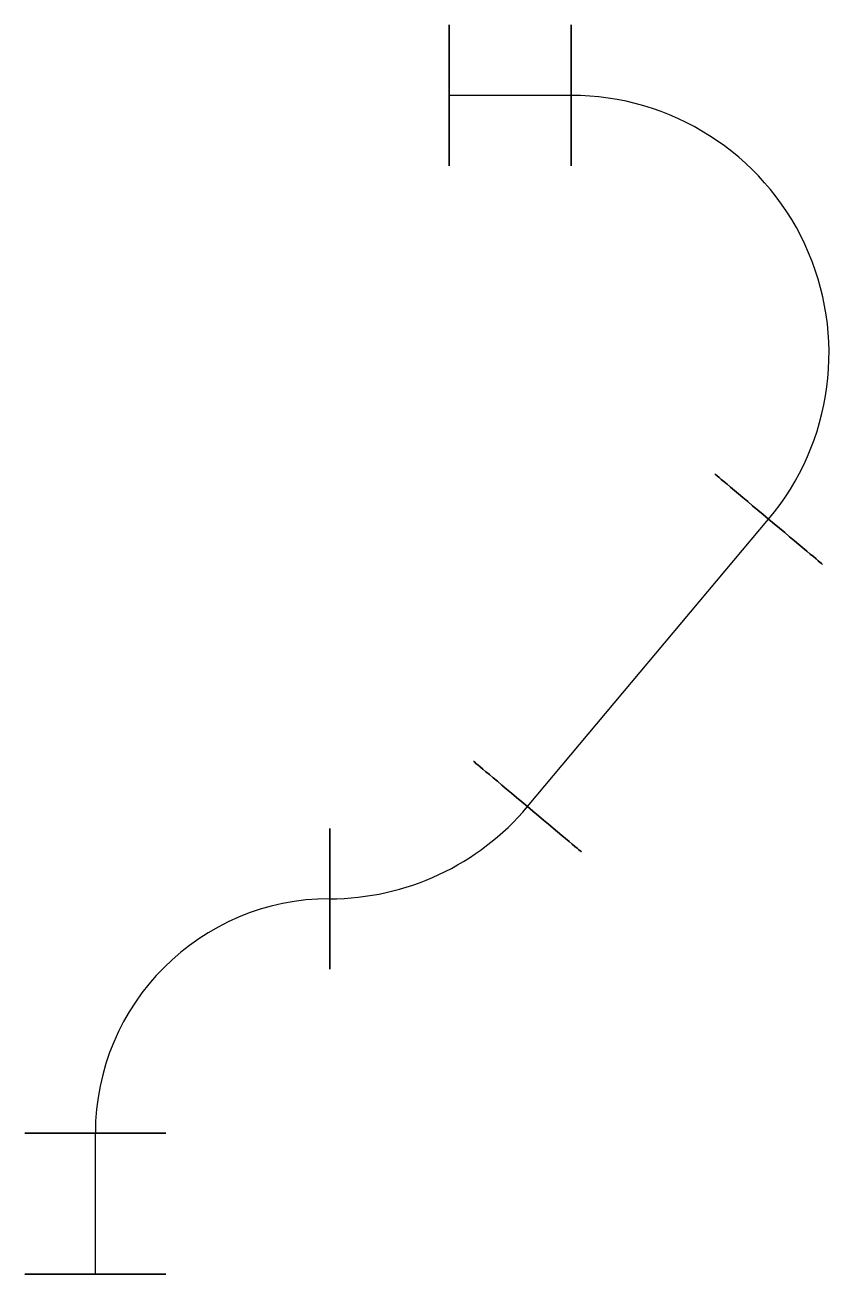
# Model space of a CAD drawing. Header units: millimetres. Extents: x -15 to 156, y 0 to 266.
import ezdxf

# ---------------------------------------------------------------- set-up
doc = ezdxf.new("R2010")
doc.units = ezdxf.units.MM
doc.layers.add('Alámbrica', color=7, linetype='Continuous')
doc.layers.add('Caras', color=6, linetype='Continuous')

msp = doc.modelspace()

# ---------------------------------------------------------------- linework, layer by layer
at = {"layer": 'Alámbrica'}
for p, q in [((101.4230087749232, 251.2835554495182), (75.42300877492318, 251.2835554495182)), ((92.13244437154378, 99.64668146724031), (143.555453146467, 160.9302369167585)), ((0, 0), (0, 30))]:
    msp.add_line(p, q, dxfattribs=at)
at = {"layer": 'Alámbrica', "extrusion": (1, 6.66133814775093e-16, -2.19743799590373e-15)}
msp.add_circle((251.2835554495182, 1.65737385247397e-13, 75.42300877492335), 15, dxfattribs=at)
at = {"layer": 'Alámbrica', "extrusion": (-1, 0, 4.960462576457717e-16)}
msp.add_circle((-251.2835554495182, 5.03105039419749e-14, -101.4230087749232), 15, dxfattribs=at)
at = {"layer": 'Alámbrica', "extrusion": (0.6427876096865399, 0.7660444431189777, 0)}
for centre in [(-6.525894848265978, 0, 215.5553803053891), (-6.52589484826602, 0, 135.555380305389)]:
    msp.add_circle(centre, 15, dxfattribs=at)
at = {"layer": 'Alámbrica', "extrusion": (1, 0, 0)}
msp.add_circle((80, 0, 50), 15, dxfattribs=at)
at = {"layer": 'Alámbrica', "extrusion": (0, -1, -2.220446049250313e-16)}
for centre in [(0, -6.661338147750938e-15, -30), (0, 0)]:
    msp.add_circle(centre, 15, dxfattribs=at)
at = {"layer": 'Alámbrica'}
for centre, radius, start, end in [((101.4230087749232, 196.2835554495182), 55.00000000000002, 319.9999999999999, 90), ((50, 135), 55, 270, 320), ((50, 30), 50, 90, 180)]:
    msp.add_arc(centre, radius, start, end, dxfattribs=at)
at = {"layer": 'Caras', "extrusion": (1, 6.66133814775093e-16, -2.19743799590373e-15), "const_width": 15, "elevation": 75.42300877492335}
msp.add_lwpolyline([(243.7835554495182, 1.65737385247397e-13, 1), (258.7835554495182, 1.65737385247397e-13, 1)], format="xyb", close=True, dxfattribs=at)
at = {"layer": 'Caras', "extrusion": (0, -1, -2.220446049250313e-16), "const_width": 15}
msp.add_lwpolyline([(-7.5, 0, 1), (7.5, 0, 1)], format="xyb", close=True, dxfattribs=at)

doc.saveas('drawing.dxf')
